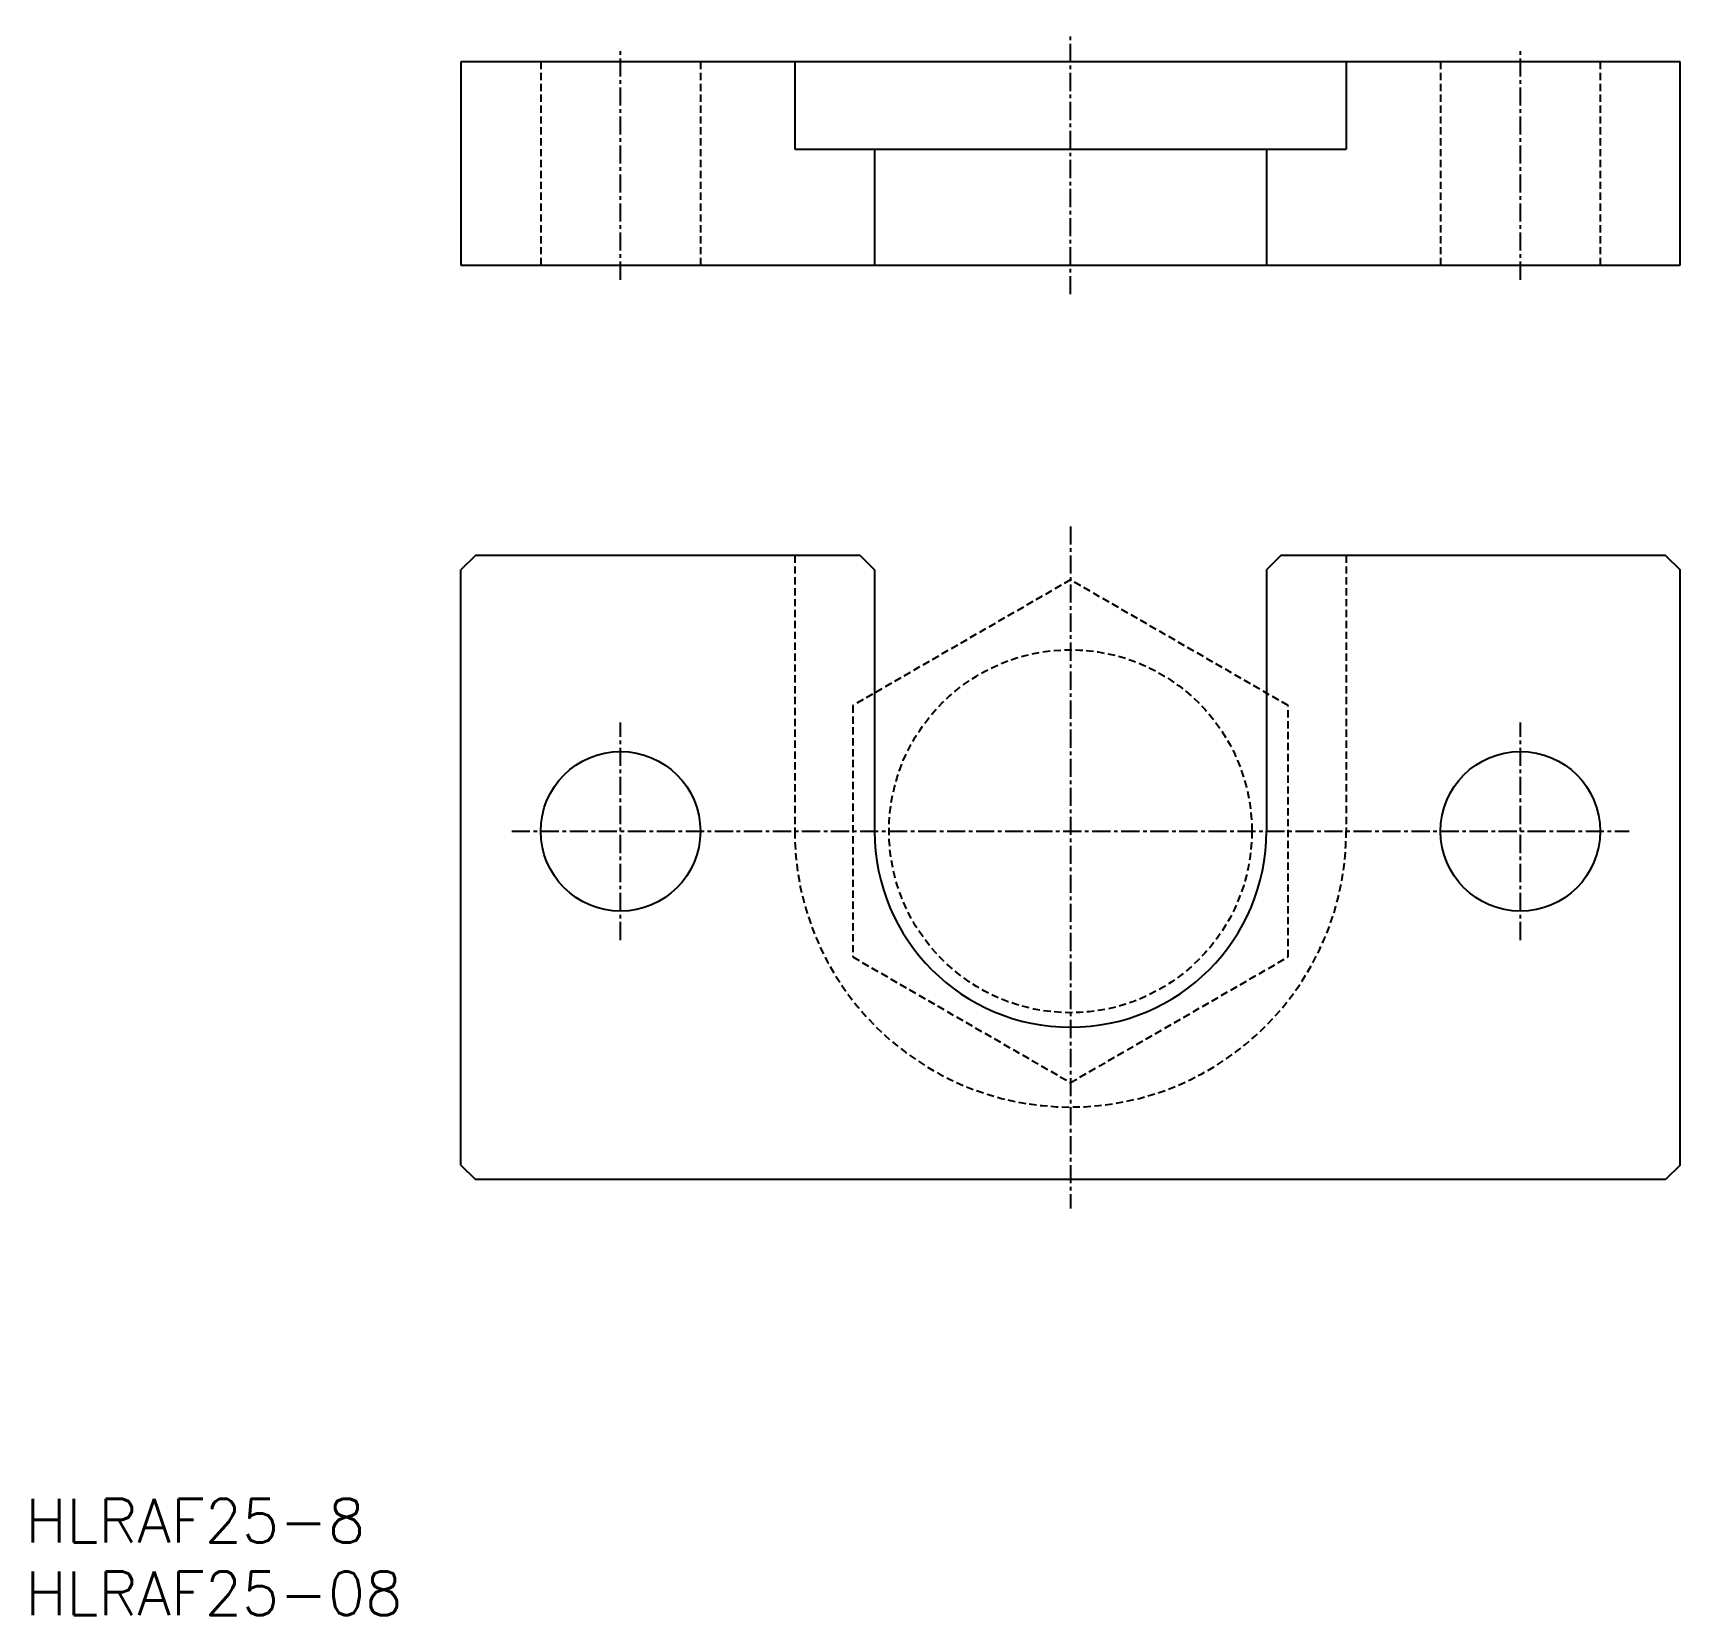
# Model space of a CAD drawing. Extents: x 1 to 114, y 0 to 109.
import ezdxf

# ---------------------------------------------------------------- set-up
doc = ezdxf.new("R2010")
doc.units = 0
doc.linetypes.add('CENTER', pattern=[2, 1.25, -0.25, 0.25, -0.25])
doc.linetypes.add('DASHED', pattern=[0.75, 0.5, -0.25])
doc.layers.get('0').update_dxf_attribs({"linetype": 'CONTINUOUS'})
doc.layers.add('CENTER', color=1, linetype='CENTER')
doc.styles.get("Standard").update_dxf_attribs({"font": 'txt.shx'})

# ---------------------------------------------------------------- blocks, each defined once
blk = doc.blocks.new('*U12')
at = {"color": 7, "linetype": 'CONTINUOUS'}
blk.add_text('HLRAF25-08', height=3, dxfattribs=at).set_placement((0, 0))
blk = doc.blocks.new('*U13')
at = {"color": 7, "linetype": 'CONTINUOUS'}
blk.add_text('HLRAF25-8', height=3, dxfattribs=at).set_placement((0, 5))

msp = doc.modelspace()

# ---------------------------------------------------------------- linework, layer by layer
at = {"color": 7, "linetype": 'CONTINUOUS'}
for p, q in [((114, 107), (30, 107)), ((30, 107), (30, 93)), ((53, 107), (53, 101)), ((91, 107), (91, 101)), ((114, 93), (114, 107)), ((53, 101), (91, 101)), ((58.5, 101), (58.5, 93)), ((85.5, 101), (85.5, 93)), ((30, 93), (114, 93)), ((31, 73), (30, 72)), ((57.5, 73), (31, 73)), ((57.5, 73), (58.5, 72)), ((86.5, 73), (85.5, 72)), ((113, 73), (86.5, 73)), ((113, 73), (114, 72)), ((30, 31), (30, 72)), ((58.5, 72), (58.5, 54)), ((85.5, 72), (85.5, 54)), ((114, 31), (114, 72)), ((30, 31), (31, 30)), ((114, 31), (113, 30)), ((113, 30), (31, 30))]:
    msp.add_line(p, q, dxfattribs=at)
at = {"color": 3, "linetype": 'DASHED'}
for p, q in [((35.5, 107), (35.5, 93)), ((46.5, 107), (46.5, 93)), ((97.5, 107), (97.5, 93)), ((108.5, 107), (108.5, 93)), ((53, 73), (53, 54)), ((91, 73), (91, 54)), ((72, 71.32), (57, 62.66)), ((87, 62.66), (72, 71.32)), ((57, 62.66), (57, 45.34)), ((87, 45.34), (87, 62.66)), ((57, 45.34), (72, 36.68)), ((72, 36.68), (87, 45.34))]:
    msp.add_line(p, q, dxfattribs=at)
msp.add_circle((72, 54), 12.5, dxfattribs=at)
at = {"color": 7, "linetype": 'CONTINUOUS'}
for centre in [(41, 54), (103, 54)]:
    msp.add_circle(centre, 5.5, dxfattribs=at)
at = {"color": 3, "linetype": 'DASHED'}
msp.add_arc((72, 54), 19, 180, 0, dxfattribs=at)
at = {"color": 7, "linetype": 'CONTINUOUS'}
msp.add_arc((72, 54), 13.5, 180, 0, dxfattribs=at)
at = {"layer": 'CENTER', "color": 1, "linetype": 'CENTER'}
for p, q in [((72, 91), (72, 109)), ((41, 92), (41, 108)), ((103, 92), (103, 108)), ((72, 75), (72, 28)), ((41, 46.5), (41, 61.5)), ((103, 46.5), (103, 61.5)), ((33.5, 54), (110.5, 54))]:
    msp.add_line(p, q, dxfattribs=at)

# ---------------------------------------------------------------- block references
at = {"color": 7, "linetype": 'CONTINUOUS'}
for name in ['*U13', '*U12']:
    msp.add_blockref(name, (0, 0), dxfattribs=at)

doc.saveas('drawing.dxf')
